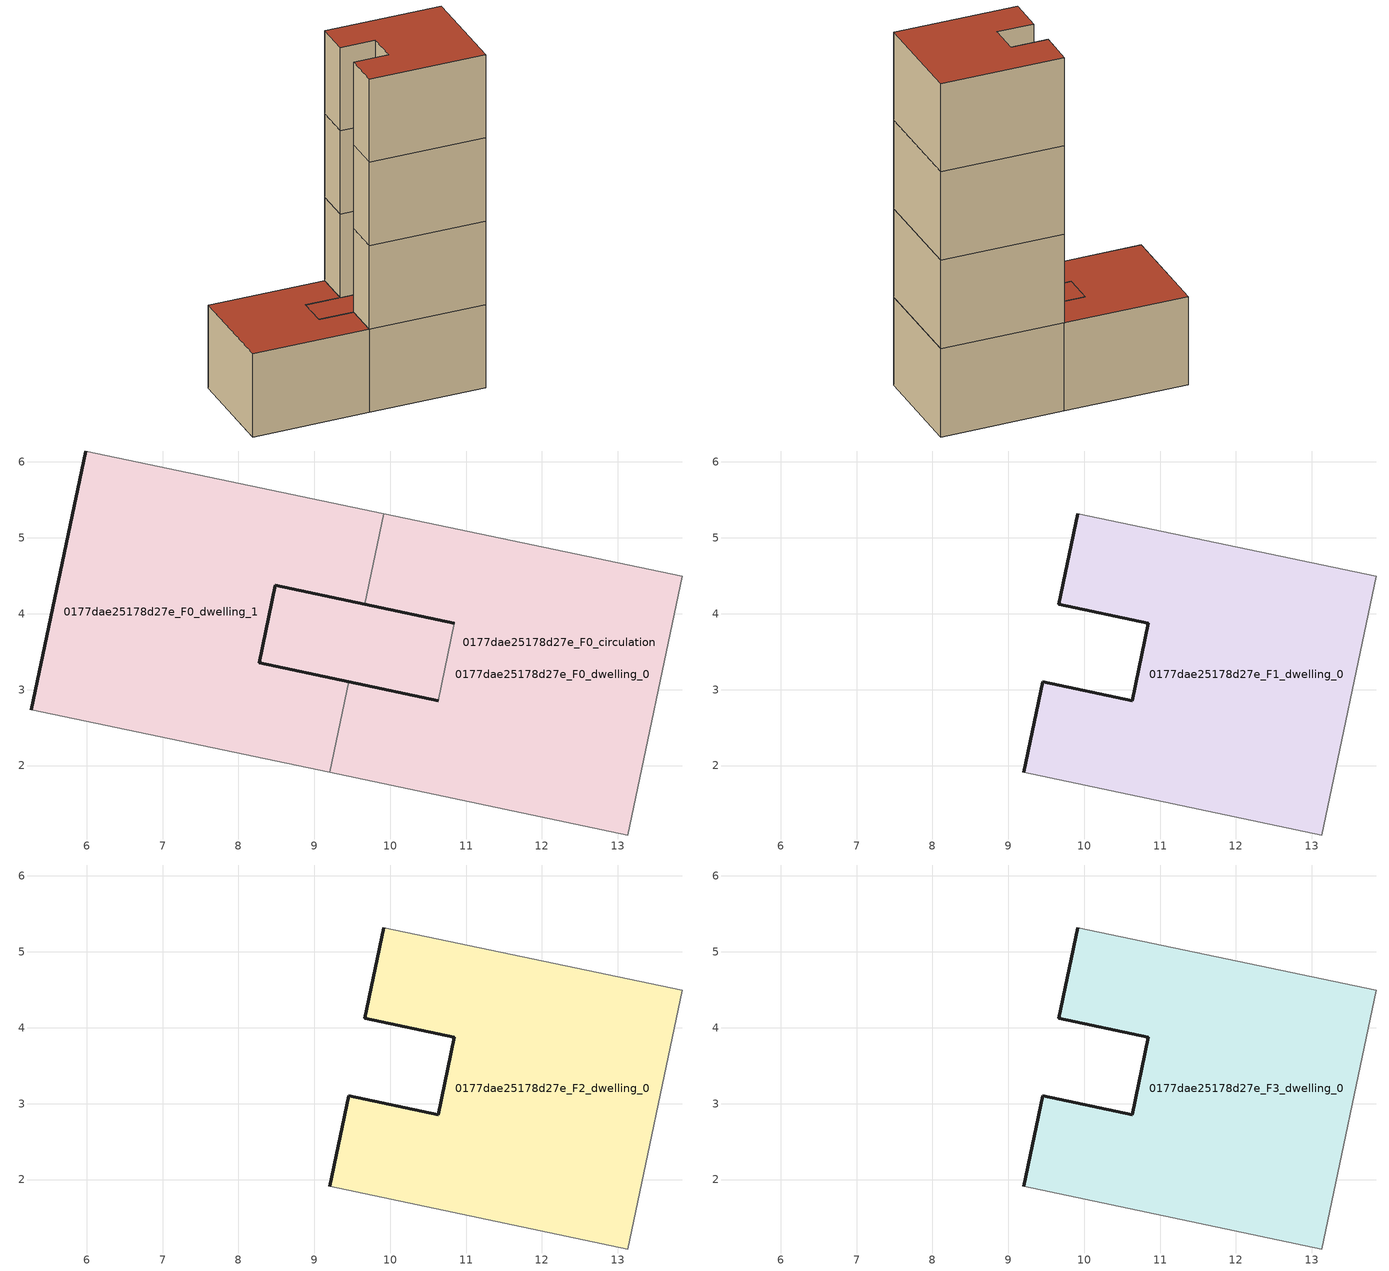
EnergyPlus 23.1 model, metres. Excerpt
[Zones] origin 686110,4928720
0177dae25178d27e_F0_dwelling_0
 floor ground (EU_floor_Construction): 13.85,4.49 13.13,1.09 9.2,1.91 9.45,3.1 10.63,2.86 10.85,3.88 9.67,4.13 9.92,5.32 z0; 10.85,3.88 10.63,2.86 9.45,3.1 8.27,3.35 8.49,4.37 z0
 wall outside (EU_wall_Construction): 9.67,4.13 10.85,3.88 / 10.63,2.86 9.45,3.1 z0:3
 wall adiabatic (EU_wall_Construction): 9.2,1.91 13.13,1.09 13.85,4.49 9.92,5.32 z0:3
 wall to 0177dae25178d27e_F0_dwelling_1 (EU_wall_Construction): 9.92,5.32 9.67,4.13 / 9.45,3.1 9.2,1.91 z0:3
 wall to 0177dae25178d27e_F0_circulation (EU_wall_Construction): 10.85,3.88 10.63,2.86 z0:3
 roof outside (EU_floor_Construction): 10.63,2.86 10.85,3.88 8.49,4.37 8.27,3.35 9.45,3.1 z3
0177dae25178d27e_F0_dwelling_1
 floor ground (EU_floor_Construction): 9.92,5.32 9.67,4.13 8.49,4.37 8.27,3.35 9.45,3.1 9.2,1.91 5.27,2.74 5.99,6.14 z0; 10.85,3.88 10.63,2.86 9.45,3.1 8.27,3.35 8.49,4.37 z0
 wall outside (EU_wall_Construction): 5.99,6.14 5.27,2.74 / 9.45,3.1 8.27,3.35 8.49,4.37 9.67,4.13 z0:3
 wall adiabatic (EU_wall_Construction): 5.27,2.74 9.2,1.91 / 9.92,5.32 5.99,6.14 z0:3
 roof outside (EU_roof_Construction): 10.63,2.86 10.85,3.88 8.49,4.37 8.27,3.35 9.45,3.1 z3; 9.2,1.91 9.45,3.1 8.27,3.35 8.49,4.37 9.67,4.13 9.92,5.32 5.99,6.14 5.27,2.74 z3
0177dae25178d27e_F0_circulation
 floor ground (EU_floor_Construction): 13.85,4.49 13.13,1.09 9.2,1.91 9.45,3.1 10.63,2.86 10.85,3.88 9.67,4.13 9.92,5.32 z0; 10.85,3.88 10.63,2.86 9.45,3.1 8.27,3.35 8.49,4.37 z0; 9.92,5.32 9.67,4.13 8.49,4.37 8.27,3.35 9.45,3.1 9.2,1.91 5.27,2.74 5.99,6.14 z0
 wall outside (EU_wall_Construction): 10.85,3.88 8.49,4.37 8.27,3.35 10.63,2.86 z0:3
 roof outside (EU_roof_Construction): 10.63,2.86 10.85,3.88 8.49,4.37 8.27,3.35 9.45,3.1 z3; 13.13,1.09 13.85,4.49 9.92,5.32 9.67,4.13 10.85,3.88 10.63,2.86 9.45,3.1 9.2,1.91 z3; 9.2,1.91 9.45,3.1 8.27,3.35 8.49,4.37 9.67,4.13 9.92,5.32 5.99,6.14 5.27,2.74 z3
0177dae25178d27e_F1_dwelling_0
 floor to 0177dae25178d27e_F0_dwelling_0 (EU_floor_Construction): 13.85,4.49 13.13,1.09 9.2,1.91 9.45,3.1 10.63,2.86 10.85,3.88 9.67,4.13 9.92,5.32 z3
 wall outside (EU_wall_Construction): 9.92,5.32 9.67,4.13 10.85,3.88 10.63,2.86 9.45,3.1 9.2,1.91 z3:6
 wall adiabatic (EU_wall_Construction): 9.2,1.91 13.13,1.09 13.85,4.49 9.92,5.32 z3:6
0177dae25178d27e_F2_dwelling_0
 floor to 0177dae25178d27e_F1_dwelling_0 (EU_floor_Construction): 13.85,4.49 13.13,1.09 9.2,1.91 9.45,3.1 10.63,2.86 10.85,3.88 9.67,4.13 9.92,5.32 z6
 wall outside (EU_wall_Construction): 9.92,5.32 9.67,4.13 10.85,3.88 10.63,2.86 9.45,3.1 9.2,1.91 z6:9
 wall adiabatic (EU_wall_Construction): 9.2,1.91 13.13,1.09 13.85,4.49 9.92,5.32 z6:9
0177dae25178d27e_F3_dwelling_0
 floor to 0177dae25178d27e_F2_dwelling_0 (EU_floor_Construction): 13.85,4.49 13.13,1.09 9.2,1.91 9.45,3.1 10.63,2.86 10.85,3.88 9.67,4.13 9.92,5.32 z9
 wall outside (EU_wall_Construction): 9.92,5.32 9.67,4.13 10.85,3.88 10.63,2.86 9.45,3.1 9.2,1.91 z9:12
 wall adiabatic (EU_wall_Construction): 9.2,1.91 13.13,1.09 13.85,4.49 9.92,5.32 z9:12
 roof outside (EU_roof_Construction): 13.13,1.09 13.85,4.49 9.92,5.32 9.67,4.13 10.85,3.88 10.63,2.86 9.45,3.1 9.2,1.91 z12
[Building]
EU S2 Campaign: North Axis=0; Terrain=City; Solar Distribution=FullExterior
[Site:Location]
Bologna: Latitude=44.5; Longitude=11.25; Time Zone=1; Elevation=37
[SizingPeriod:WeatherFileDays]
AnnualSizingPeriod: Begin Month=1; Begin Day of Month=1; End Month=12; End Day of Month=31; Day of Week for Start Day=Monday; Use Weather File Daylight Saving Period=No; Use Weather File Rain and Snow Indicators=No
[MATERIAL]
EU_InternalMass_Material: Roughness=MediumRough; Thickness=0.1; Conductivity=1; Density=1800; Specific Heat=900; Thermal Absorptance=0.9; Solar Absorptance=0.7; Visible Absorptance=0.7
[MATERIAL:NOMASS] Roughness=MediumRough; Thermal Absorptance=0.9; Solar Absorptance=0.7; Visible Absorptance=0.7
Name | Thermal Resistance
EU_wall_NoMass | 0.937881
EU_roof_NoMass | 0.548572
EU_floor_NoMass | 0.71348
[CONSTRUCTION]
EU_wall_Construction: EU_wall_NoMass
EU_roof_Construction: EU_roof_NoMass
EU_floor_Construction: EU_floor_NoMass
EU_InternalMass_Construction: EU_InternalMass_Material
[ZONE] Type=1; Multiplier=1; Ceiling Height=autocalculate; Floor Area=autocalculate; Part of Total Floor Area=Yes
Name | Volume
0177dae25178d27e_F0_dwelling_0; 0177dae25178d27e_F0_dwelling_1 | 45.7156
0177dae25178d27e_F1_dwelling_0 | 38.1665
0177dae25178d27e_F2_dwelling_0; 0177dae25178d27e_F3_dwelling_0 | 38.1672
0177dae25178d27e_F0_circulation | 83.8813
[INTERNALMASS] Construction=EU_InternalMass_Construction
Name | Zone or ZoneList | Surface Area
0177dae25178d27e_F0_dwelling_0_EU_InternalMass | 0177dae25178d27e_F0_dwelling_0 | 12.7222
0177dae25178d27e_F0_dwelling_1_EU_InternalMass | 0177dae25178d27e_F0_dwelling_1 | 12.7222
0177dae25178d27e_F1_dwelling_0_EU_InternalMass | 0177dae25178d27e_F1_dwelling_0 | 27.7836
0177dae25178d27e_F2_dwelling_0_EU_InternalMass | 0177dae25178d27e_F2_dwelling_0 | 27.7836
0177dae25178d27e_F3_dwelling_0_EU_InternalMass | 0177dae25178d27e_F3_dwelling_0 | 27.7836
[OTHEREQUIPMENT] Fuel Type=Electricity; Design Level Calculation Method=Watts/Area; Power per Zone Floor Area=1; Fraction Latent=0; Fraction Radiant=0; Fraction Lost=0; Carbon Dioxide Generation Rate=0; EndUse Subcategory=EU_Step8_InternalGains
Name | Zone or ZoneList or Space or SpaceList | Schedule
EU_Step8_InternalGain_0177dae25178d27e_F0_dwelling_0_f000 | 0177dae25178d27e_F0_dwelling_0 | EU_Step8_GainSchedule_0177dae25178d27e_F0_dwelling_0_f000
EU_Step8_InternalGain_0177dae25178d27e_F0_dwelling_1_f000 | 0177dae25178d27e_F0_dwelling_1 | EU_Step8_GainSchedule_0177dae25178d27e_F0_dwelling_1_f000
EU_Step8_InternalGain_0177dae25178d27e_F1_dwelling_0_f000 | 0177dae25178d27e_F1_dwelling_0 | EU_Step8_GainSchedule_0177dae25178d27e_F1_dwelling_0_f000
EU_Step8_InternalGain_0177dae25178d27e_F2_dwelling_0_f000 | 0177dae25178d27e_F2_dwelling_0 | EU_Step8_GainSchedule_0177dae25178d27e_F2_dwelling_0_f000
EU_Step8_InternalGain_0177dae25178d27e_F3_dwelling_0_f000 | 0177dae25178d27e_F3_dwelling_0 | EU_Step8_GainSchedule_0177dae25178d27e_F3_dwelling_0_f000
[ZONEINFILTRATION:DESIGNFLOWRATE]
EU_Circulation_Infiltration_0177dae25178d27e_F0_circulation: Zone or ZoneList or Space or SpaceList=0177dae25178d27e_F0_circulation; Schedule=EU_AlwaysOn; Design Flow Rate Calculation Method=Flow/Area; Flow Rate per Floor Area=0.0005; Constant Term Coefficient=1; Temperature Term Coefficient=0; Velocity Term Coefficient=0; Velocity Squared Term Coefficient=0
[ZONEVENTILATION:DESIGNFLOWRATE] Schedule=EU_AlwaysOn; Design Flow Rate Calculation Method=AirChanges/Hour; Air Changes per Hour=0.687892; Ventilation Type=Natural; Fan Pressure Rise=0; Fan Total Efficiency=1; Constant Term Coefficient=1; Temperature Term Coefficient=0; Velocity Term Coefficient=0; Velocity Squared Term Coefficient=0; Minimum Indoor Temperature=-100; Maximum Indoor Temperature=100; Delta Temperature=-100; Minimum Outdoor Temperature=-100; Maximum Outdoor Temperature=100; Maximum Wind Speed=40
Name | Zone or ZoneList or Space or SpaceList
EU_ConstantAir_0177dae25178d27e_F0_dwelling_0 | 0177dae25178d27e_F0_dwelling_0
EU_ConstantAir_0177dae25178d27e_F0_dwelling_1 | 0177dae25178d27e_F0_dwelling_1
EU_ConstantAir_0177dae25178d27e_F1_dwelling_0 | 0177dae25178d27e_F1_dwelling_0
EU_ConstantAir_0177dae25178d27e_F2_dwelling_0 | 0177dae25178d27e_F2_dwelling_0
EU_ConstantAir_0177dae25178d27e_F3_dwelling_0 | 0177dae25178d27e_F3_dwelling_0
[HVACTEMPLATE:THERMOSTAT] Constant Heating Setpoint=20; Constant Cooling Setpoint=50
EU_HeatOnly_0177dae25178d27e_F0_dwelling_0; EU_HeatOnly_0177dae25178d27e_F0_dwelling_1; EU_HeatOnly_0177dae25178d27e_F1_dwelling_0; EU_HeatOnly_0177dae25178d27e_F2_dwelling_0; EU_HeatOnly_0177dae25178d27e_F3_dwelling_0
[HVACTEMPLATE:ZONE:IDEALLOADSAIRSYSTEM] System Availability Schedule=EU_AlwaysOn; Maximum Heating Supply Air Temperature=50; Minimum Cooling Supply Air Temperature=13; Maximum Heating Supply Air Humidity Ratio=0.0156; Minimum Cooling Supply Air Humidity Ratio=0.0077; Heating Limit=NoLimit; Cooling Limit=NoLimit; Heating Availability Schedule=EU_AlwaysOn; Cooling Availability Schedule=EU_CoolingOff; Dehumidification Control Type=ConstantSensibleHeatRatio; Cooling Sensible Heat Ratio=0.7; Dehumidification Setpoint=60; Humidification Control Type=None; Humidification Setpoint=30; Outdoor Air Method=None; Outdoor Air Flow Rate per Person=0.00944; Outdoor Air Flow Rate per Zone Floor Area=0; Outdoor Air Flow Rate per Zone=0; Demand Controlled Ventilation Type=None; Outdoor Air Economizer Type=NoEconomizer; Heat Recovery Type=None; Sensible Heat Recovery Effectiveness=0.7; Latent Heat Recovery Effectiveness=0.65
Name | Template Thermostat
0177dae25178d27e_F0_dwelling_0 | EU_HeatOnly_0177dae25178d27e_F0_dwelling_0
0177dae25178d27e_F0_dwelling_1 | EU_HeatOnly_0177dae25178d27e_F0_dwelling_1
0177dae25178d27e_F1_dwelling_0 | EU_HeatOnly_0177dae25178d27e_F1_dwelling_0
0177dae25178d27e_F2_dwelling_0 | EU_HeatOnly_0177dae25178d27e_F2_dwelling_0
0177dae25178d27e_F3_dwelling_0 | EU_HeatOnly_0177dae25178d27e_F3_dwelling_0
[SIZING:ZONE] Zone Cooling Design Supply Air Temperature Input Method=SupplyAirTemperature; Zone Cooling Design Supply Air Temperature=13; Zone Heating Design Supply Air Temperature Input Method=SupplyAirTemperature; Zone Heating Design Supply Air Temperature=50; Zone Cooling Design Supply Air Humidity Ratio=0.008; Zone Heating Design Supply Air Humidity Ratio=0.008; Cooling Design Air Flow Method=DesignDay; Cooling Design Air Flow Rate=0; Cooling Minimum Air Flow per Zone Floor Area=0.000762; Cooling Minimum Air Flow=0; Cooling Minimum Air Flow Fraction=0.2; Heating Design Air Flow Method=DesignDay; Heating Design Air Flow Rate=0; Heating Maximum Air Flow per Zone Floor Area=0.002032; Heating Maximum Air Flow=0.141576; Heating Maximum Air Flow Fraction=0.3; Account for Dedicated Outdoor Air System=No; Dedicated Outdoor Air System Control Strategy=NeutralSupplyAir; Dedicated Outdoor Air Low Setpoint Temperature for Design=autosize; Dedicated Outdoor Air High Setpoint Temperature for Design=autosize; Zone Load Sizing Method=Sensible Load Only No Latent Load; Zone Latent Cooling Design Supply Air Humidity Ratio Input Method=HumidityRatioDifference; Zone Cooling Design Supply Air Humidity Ratio Difference=0.005; Zone Latent Heating Design Supply Air Humidity Ratio Input Method=HumidityRatioDifference; Zone Humidification Design Supply Air Humidity Ratio Difference=0.005
0177dae25178d27e_F0_dwelling_0; 0177dae25178d27e_F0_dwelling_1; 0177dae25178d27e_F1_dwelling_0; 0177dae25178d27e_F2_dwelling_0; 0177dae25178d27e_F3_dwelling_0
[SCHEDULE:CONSTANT]
Name | Hourly Value
EU_AlwaysOn | 1
EU_CoolingOff | 0
[SCHEDULE:FILE] Column Number=1; Rows to Skip at Top=0; Number of Hours of Data=8760; Column Separator=Comma; Interpolate to Timestep=No; Minutes per Item=60; Adjust Schedule for Daylight Savings=Yes
Name | File
EU_Step8_GainSchedule_0177dae25178d27e_F0_dwelling_0_f000 | ../../schedules/0177dae25178d27e/0177dae25178d27e_F0_dwelling_0_f000_gain.csv
EU_Step8_GainSchedule_0177dae25178d27e_F0_dwelling_1_f000 | ../../schedules/0177dae25178d27e/0177dae25178d27e_F0_dwelling_1_f000_gain.csv
EU_Step8_GainSchedule_0177dae25178d27e_F1_dwelling_0_f000 | ../../schedules/0177dae25178d27e/0177dae25178d27e_F1_dwelling_0_f000_gain.csv
EU_Step8_GainSchedule_0177dae25178d27e_F2_dwelling_0_f000 | ../../schedules/0177dae25178d27e/0177dae25178d27e_F2_dwelling_0_f000_gain.csv
EU_Step8_GainSchedule_0177dae25178d27e_F3_dwelling_0_f000 | ../../schedules/0177dae25178d27e/0177dae25178d27e_F3_dwelling_0_f000_gain.csv
